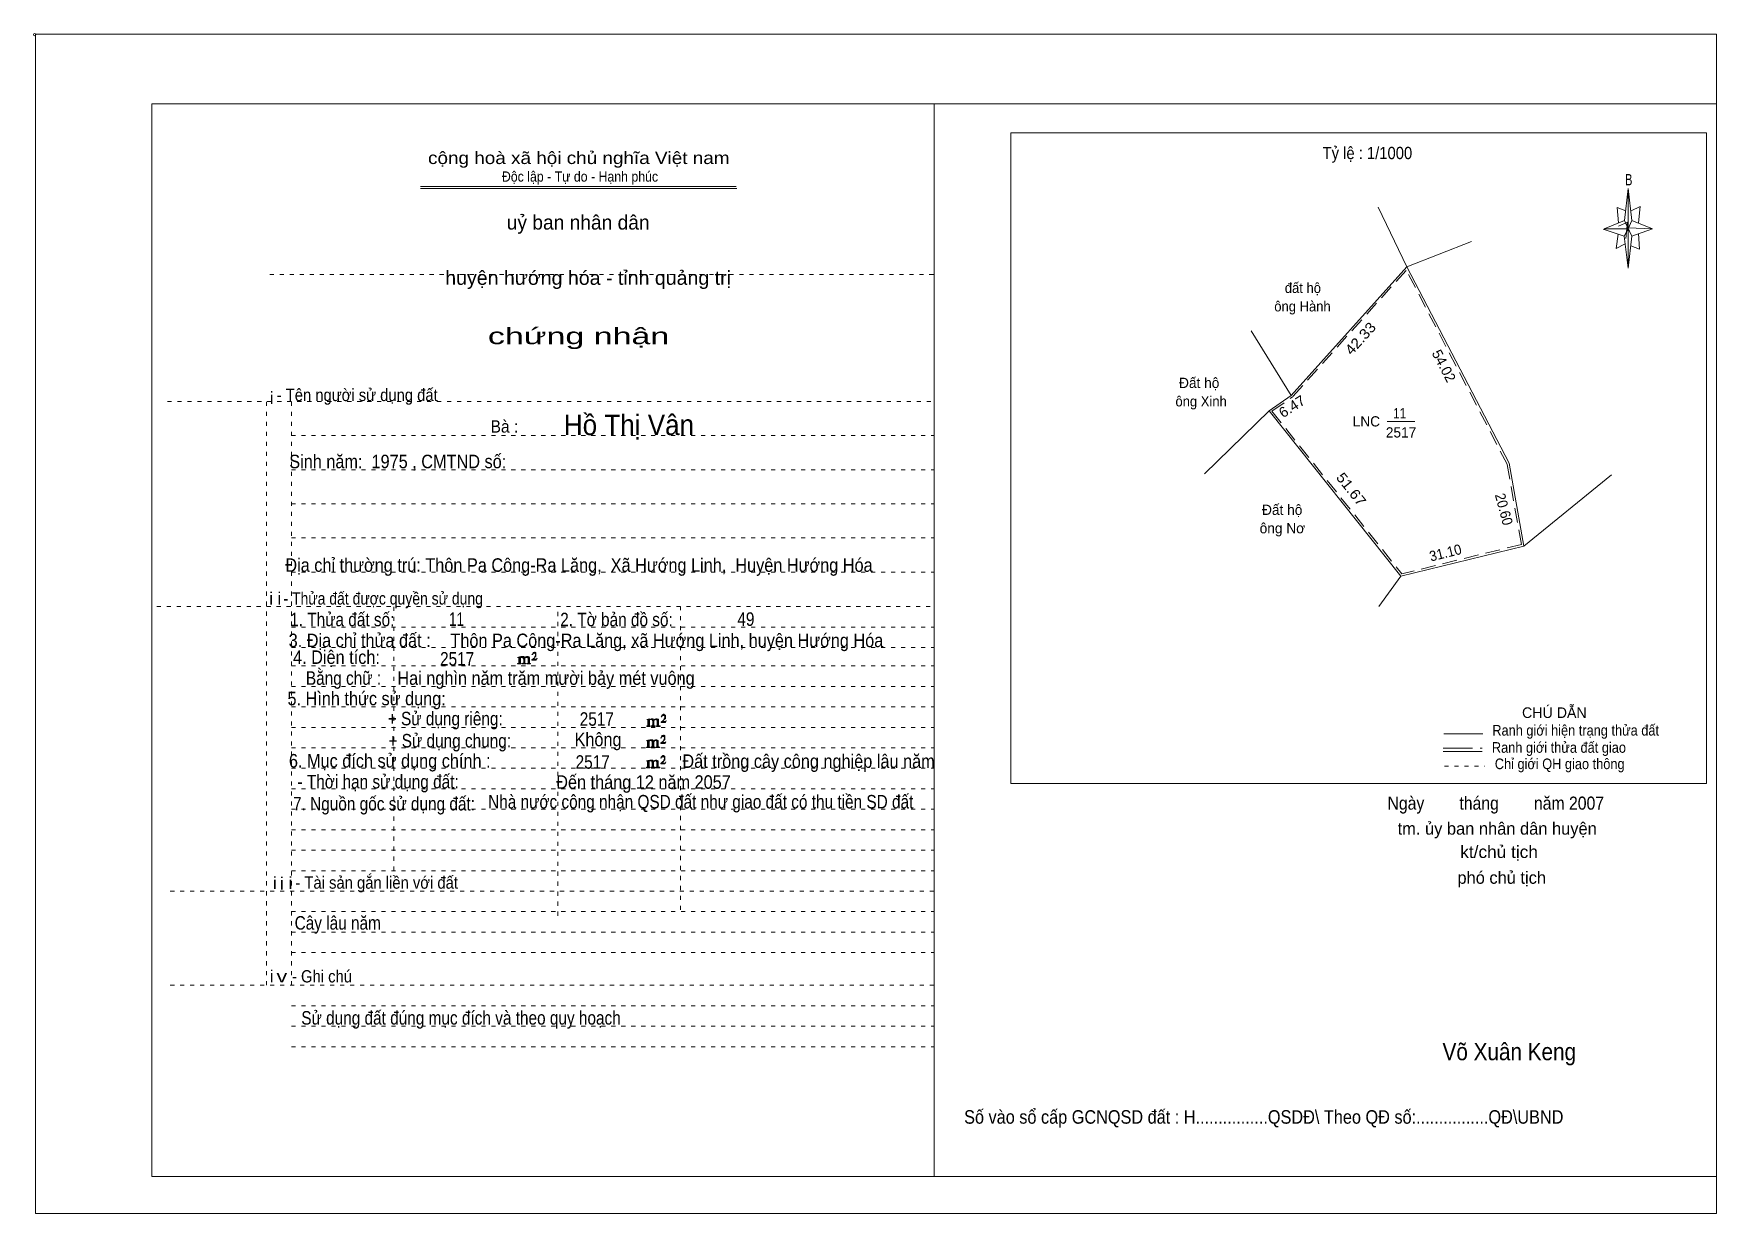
# Model space of a CAD drawing. Header units: centimetres. Extents: x -1.6 to 39.5, y -3.3 to 25.5.
import ezdxf
from ezdxf.enums import TextEntityAlignment as Align

# ---------------------------------------------------------------- set-up
doc = ezdxf.new("R2010")
doc.units = ezdxf.units.CM
doc.header["$LTSCALE"] = 0.12
for name, pattern in [('DOTTED', [1.5, 0.3, -1.2]), ('LONG_DASHED', [7.5, 6, -1.5]), ('MEDIUM_DASHED', [4.5, 3, -1.5])]:
    doc.linetypes.add(name, pattern=pattern)
for name, color, linetype, lineweight in [('1', 7, 'DOTTED', 13), ('10', 7, 'Continuous', 13), ('4', 7, 'Continuous', 13), ('5', 7, 'Continuous', 13), ('50', 7, 'Continuous', 13)]:
    doc.layers.add(name, color=color, linetype=linetype, lineweight=lineweight)

msp = doc.modelspace()

# ---------------------------------------------------------------- hatches: boundary and pattern name
at = {"layer": '50'}
for points in [[(10.27, 10.13), (10.27, 10.12), (10.27, 10.11), (10.25, 10.11), (10.24, 10.11), (10.24, 10.1), (10.33, 10.1), (10.33, 10.11), (10.32, 10.11), (10.31, 10.11), (10.31, 10.12), (10.31, 10.13), (10.31, 10.24), (10.31, 10.25), (10.32, 10.26), (10.34, 10.26), (10.35, 10.26), (10.36, 10.26), (10.37, 10.25), (10.39, 10.22), (10.39, 10.13), (10.37, 10.12), (10.37, 10.11), (10.36, 10.11), (10.35, 10.11), (10.35, 10.1), (10.44, 10.1), (10.44, 10.11), (10.43, 10.11), (10.42, 10.11), (10.42, 10.12), (10.42, 10.13), (10.42, 10.24), (10.44, 10.26), (10.45, 10.26), (10.46, 10.26), (10.49, 10.26), (10.49, 10.25), (10.5, 10.24), (10.5, 10.22), (10.5, 10.13), (10.5, 10.12), (10.49, 10.11), (10.49, 10.11), (10.47, 10.11), (10.47, 10.1), (10.56, 10.1), (10.56, 10.11), (10.55, 10.11), (10.54, 10.11), (10.53, 10.12), (10.53, 10.13), (10.53, 10.2), (10.53, 10.25), (10.53, 10.26), (10.52, 10.27), (10.5, 10.28), (10.47, 10.28), (10.46, 10.28), (10.44, 10.27), (10.41, 10.25), (10.41, 10.26), (10.4, 10.28), (10.39, 10.28), (10.37, 10.28), (10.35, 10.28), (10.34, 10.28), (10.32, 10.26), (10.31, 10.26), (10.31, 10.25), (10.31, 10.25), (10.31, 10.26), (10.31, 10.28), (10.24, 10.26), (10.24, 10.26), (10.25, 10.26), (10.27, 10.25), (10.27, 10.24), (10.27, 10.23)], [(10.69, 10.19), (10.72, 10.24), (10.72, 10.24), (10.71, 10.22), (10.69, 10.22), (10.68, 10.22), (10.63, 10.22), (10.66, 10.26), (10.67, 10.27), (10.69, 10.28), (10.69, 10.3), (10.69, 10.32), (10.69, 10.34), (10.69, 10.35), (10.69, 10.37), (10.68, 10.38), (10.67, 10.38), (10.66, 10.39), (10.65, 10.39), (10.63, 10.38), (10.63, 10.38), (10.62, 10.37), (10.61, 10.35), (10.59, 10.33), (10.61, 10.33), (10.61, 10.35), (10.62, 10.35), (10.63, 10.36), (10.65, 10.36), (10.66, 10.36), (10.67, 10.35), (10.68, 10.35), (10.68, 10.32), (10.68, 10.3), (10.66, 10.28), (10.66, 10.26), (10.65, 10.25), (10.59, 10.2), (10.59, 10.19)], [(13.42, 8.61), (13.42, 8.6), (13.42, 8.59), (13.41, 8.59), (13.4, 8.59), (13.4, 8.57), (13.48, 8.57), (13.48, 8.59), (13.47, 8.59), (13.46, 8.59), (13.46, 8.6), (13.46, 8.61), (13.46, 8.72), (13.46, 8.73), (13.47, 8.74), (13.5, 8.74), (13.51, 8.74), (13.52, 8.74), (13.53, 8.73), (13.54, 8.69), (13.54, 8.61), (13.53, 8.6), (13.53, 8.59), (13.52, 8.59), (13.51, 8.59), (13.51, 8.57), (13.6, 8.57), (13.6, 8.59), (13.58, 8.59), (13.57, 8.59), (13.57, 8.6), (13.57, 8.61), (13.57, 8.72), (13.6, 8.74), (13.61, 8.74), (13.62, 8.74), (13.64, 8.74), (13.64, 8.73), (13.65, 8.72), (13.65, 8.69), (13.65, 8.61), (13.65, 8.6), (13.64, 8.59), (13.64, 8.59), (13.63, 8.59), (13.63, 8.57), (13.72, 8.57), (13.72, 8.59), (13.7, 8.59), (13.69, 8.59), (13.68, 8.6), (13.68, 8.61), (13.68, 8.68), (13.68, 8.73), (13.68, 8.74), (13.67, 8.75), (13.65, 8.76), (13.63, 8.76), (13.62, 8.76), (13.6, 8.75), (13.56, 8.73), (13.56, 8.74), (13.55, 8.76), (13.54, 8.76), (13.53, 8.76), (13.51, 8.76), (13.5, 8.76), (13.47, 8.74), (13.46, 8.74), (13.46, 8.73), (13.46, 8.73), (13.46, 8.74), (13.46, 8.76), (13.4, 8.74), (13.4, 8.74), (13.41, 8.74), (13.42, 8.73), (13.42, 8.72), (13.42, 8.71)], [(13.85, 8.67), (13.87, 8.72), (13.87, 8.72), (13.86, 8.69), (13.85, 8.69), (13.84, 8.69), (13.78, 8.69), (13.82, 8.74), (13.83, 8.75), (13.85, 8.76), (13.85, 8.78), (13.85, 8.79), (13.85, 8.82), (13.85, 8.83), (13.85, 8.85), (13.84, 8.86), (13.83, 8.86), (13.82, 8.87), (13.8, 8.87), (13.78, 8.86), (13.78, 8.86), (13.77, 8.85), (13.76, 8.83), (13.75, 8.81), (13.76, 8.81), (13.76, 8.83), (13.77, 8.83), (13.78, 8.84), (13.8, 8.84), (13.82, 8.84), (13.83, 8.83), (13.84, 8.83), (13.84, 8.79), (13.84, 8.78), (13.82, 8.76), (13.82, 8.74), (13.8, 8.73), (13.75, 8.68), (13.75, 8.67)], [(13.41, 8.09), (13.41, 8.08), (13.41, 8.07), (13.4, 8.07), (13.39, 8.07), (13.39, 8.06), (13.48, 8.06), (13.48, 8.07), (13.47, 8.07), (13.45, 8.07), (13.45, 8.08), (13.45, 8.09), (13.45, 8.2), (13.45, 8.21), (13.47, 8.23), (13.49, 8.23), (13.5, 8.23), (13.51, 8.23), (13.52, 8.21), (13.53, 8.18), (13.53, 8.09), (13.52, 8.08), (13.52, 8.07), (13.51, 8.07), (13.5, 8.07), (13.5, 8.06), (13.59, 8.06), (13.59, 8.07), (13.58, 8.07), (13.57, 8.07), (13.57, 8.08), (13.57, 8.09), (13.57, 8.2), (13.59, 8.23), (13.6, 8.23), (13.61, 8.23), (13.63, 8.23), (13.63, 8.21), (13.64, 8.2), (13.64, 8.18), (13.64, 8.09), (13.64, 8.08), (13.63, 8.07), (13.63, 8.07), (13.62, 8.07), (13.62, 8.06), (13.71, 8.06), (13.71, 8.07), (13.7, 8.07), (13.69, 8.07), (13.67, 8.08), (13.67, 8.09), (13.67, 8.17), (13.67, 8.21), (13.67, 8.23), (13.66, 8.24), (13.64, 8.25), (13.62, 8.25), (13.61, 8.25), (13.59, 8.24), (13.55, 8.21), (13.55, 8.23), (13.54, 8.25), (13.53, 8.25), (13.52, 8.25), (13.5, 8.25), (13.49, 8.25), (13.47, 8.23), (13.45, 8.23), (13.45, 8.21), (13.45, 8.21), (13.45, 8.23), (13.45, 8.25), (13.39, 8.23), (13.39, 8.23), (13.4, 8.23), (13.41, 8.21), (13.41, 8.2), (13.41, 8.19)], [(13.84, 8.16), (13.86, 8.2), (13.86, 8.2), (13.85, 8.18), (13.84, 8.18), (13.83, 8.18), (13.77, 8.18), (13.81, 8.23), (13.82, 8.24), (13.84, 8.25), (13.84, 8.27), (13.84, 8.28), (13.84, 8.3), (13.84, 8.31), (13.84, 8.34), (13.83, 8.35), (13.82, 8.35), (13.81, 8.36), (13.8, 8.36), (13.77, 8.35), (13.77, 8.35), (13.76, 8.34), (13.75, 8.31), (13.74, 8.29), (13.75, 8.29), (13.75, 8.31), (13.76, 8.31), (13.77, 8.33), (13.8, 8.33), (13.81, 8.33), (13.82, 8.31), (13.83, 8.31), (13.83, 8.28), (13.83, 8.27), (13.81, 8.25), (13.81, 8.23), (13.8, 8.21), (13.74, 8.17), (13.74, 8.16)], [(13.84, 7.66), (13.86, 7.71), (13.86, 7.71), (13.85, 7.68), (13.84, 7.68), (13.83, 7.68), (13.77, 7.68), (13.81, 7.73), (13.82, 7.74), (13.84, 7.75), (13.84, 7.77), (13.84, 7.78), (13.84, 7.81), (13.84, 7.82), (13.84, 7.84), (13.83, 7.85), (13.82, 7.85), (13.81, 7.86), (13.79, 7.86), (13.77, 7.85), (13.77, 7.85), (13.76, 7.84), (13.75, 7.82), (13.74, 7.8), (13.75, 7.8), (13.75, 7.82), (13.76, 7.82), (13.77, 7.83), (13.79, 7.83), (13.81, 7.83), (13.82, 7.82), (13.83, 7.82), (13.83, 7.78), (13.83, 7.77), (13.81, 7.75), (13.81, 7.73), (13.79, 7.72), (13.74, 7.67), (13.74, 7.66)], [(13.41, 7.6), (13.41, 7.59), (13.41, 7.58), (13.4, 7.58), (13.39, 7.58), (13.39, 7.56), (13.47, 7.56), (13.47, 7.58), (13.46, 7.58), (13.45, 7.58), (13.45, 7.59), (13.45, 7.6), (13.45, 7.71), (13.45, 7.72), (13.46, 7.73), (13.49, 7.73), (13.5, 7.73), (13.51, 7.73), (13.52, 7.72), (13.53, 7.68), (13.53, 7.6), (13.52, 7.59), (13.52, 7.58), (13.51, 7.58), (13.5, 7.58), (13.5, 7.56), (13.59, 7.56), (13.59, 7.58), (13.57, 7.58), (13.56, 7.58), (13.56, 7.59), (13.56, 7.6), (13.56, 7.71), (13.59, 7.73), (13.6, 7.73), (13.61, 7.73), (13.63, 7.73), (13.63, 7.72), (13.64, 7.71), (13.64, 7.68), (13.64, 7.6), (13.64, 7.59), (13.63, 7.58), (13.63, 7.58), (13.62, 7.58), (13.62, 7.56), (13.71, 7.56), (13.71, 7.58), (13.69, 7.58), (13.68, 7.58), (13.67, 7.59), (13.67, 7.6), (13.67, 7.67), (13.67, 7.72), (13.67, 7.73), (13.66, 7.74), (13.64, 7.75), (13.62, 7.75), (13.61, 7.75), (13.59, 7.74), (13.55, 7.72), (13.55, 7.73), (13.54, 7.75), (13.53, 7.75), (13.52, 7.75), (13.5, 7.75), (13.49, 7.75), (13.46, 7.73), (13.45, 7.73), (13.45, 7.72), (13.45, 7.72), (13.45, 7.73), (13.45, 7.75), (13.39, 7.73), (13.39, 7.73), (13.4, 7.73), (13.41, 7.72), (13.41, 7.71), (13.41, 7.7)]]:
    msp.add_hatch(color=256, dxfattribs=at).paths.add_polyline_path(points)

# ---------------------------------------------------------------- linework, layer by layer
at = {"layer": '1', "linetype": 'Continuous'}
for p, q in [((1.31, -2.42), (1.31, 23.78)), ((1.31, 23.78), (39.51, 23.78)), ((20.41, -2.42), (20.41, 23.78)), ((39.51, -2.42), (39.51, 23.78)), ((7.87, 21.76), (15.58, 21.76)), ((7.87, 21.71), (15.59, 21.71)), ((37.26, 20.55), (36.75, 20.72)), ((1.31, -2.42), (39.51, -2.42))]:
    msp.add_line(p, q, dxfattribs=at)
at = {"layer": '1'}
for p, q in [((4.19, 19.61), (20.41, 19.61)), ((1.69, 16.51), (20.41, 16.51)), ((4.11, 2.25), (4.11, 16.51)), ((4.72, 2.25), (4.72, 16.51)), ((4.72, 15.68), (20.41, 15.68)), ((4.72, 14.84), (20.41, 14.84)), ((4.72, 14.01), (20.41, 14.01)), ((4.72, 13.18), (20.41, 13.18)), ((4.72, 12.34), (20.41, 12.34)), ((1.43, 11.5), (20.41, 11.5)), ((7.22, 5.05), (7.22, 11.5)), ((11.22, 3.95), (11.22, 11.5)), ((14.22, 4.09), (14.22, 11.5)), ((4.72, 11), (20.41, 11)), ((4.72, 10.5), (20.41, 10.5)), ((4.72, 10.05), (20.41, 10.05)), ((4.72, 9.55), (20.41, 9.55)), ((4.72, 9.05), (20.41, 9.05)), ((4.72, 8.55), (20.41, 8.55)), ((4.72, 8.05), (20.41, 8.05)), ((4.72, 7.55), (20.41, 7.55)), ((4.72, 7.05), (20.41, 7.05)), ((4.72, 6.55), (20.41, 6.55)), ((4.72, 6.05), (20.41, 6.05)), ((4.72, 5.55), (20.41, 5.55)), ((4.72, 5.05), (20.41, 5.05)), ((1.76, 4.55), (20.41, 4.55)), ((4.72, 4.05), (20.41, 4.05)), ((4.72, 3.55), (20.41, 3.55)), ((4.72, 3.05), (20.41, 3.05)), ((1.76, 2.25), (20.41, 2.25)), ((4.72, 1.75), (20.41, 1.75)), ((4.72, 1.25), (20.41, 1.25)), ((4.72, 0.75), (20.41, 0.75))]:
    msp.add_line(p, q, dxfattribs=at)
at = {"layer": '1', "linetype": 'Continuous'}
msp.add_lwpolyline([(-1.53, -3.32), (39.51, -3.32), (39.51, 25.48), (-1.53, 25.48)], close=True, dxfattribs=at)
msp.add_lwpolyline([(37.27, 20.35), (37.06, 20.25), (37.11, 20.6)], dxfattribs=at)
at = {"layer": '10'}
for p, q in [((29.13, 16.66), (31.95, 19.8)), ((27.01, 14.74), (28.59, 16.28)), ((28.59, 16.28), (31.81, 12.24)), ((31.47, 16.02), (32.15, 16.02)), ((36.95, 14.72), (34.81, 12.98)), ((34.81, 12.98), (31.81, 12.24)), ((31.27, 11.5), (31.81, 12.24))]:
    msp.add_line(p, q, dxfattribs=at)
at = {"layer": '10', "linetype": 'MEDIUM_DASHED'}
for p, q in [((29.17, 16.63), (31.94, 19.72)), ((28.66, 16.27), (29.16, 16.62)), ((28.66, 16.27), (31.83, 12.3)), ((34.75, 13.02), (31.83, 12.3))]:
    msp.add_line(p, q, dxfattribs=at)
at = {"layer": '10'}
for points in [[(33.53, 20.42), (31.95, 19.8), (31.25, 21.26)], [(34.81, 12.98), (34.45, 15), (31.95, 19.8)], [(28.59, 16.28), (29.13, 16.66), (28.15, 18.24)]]:
    msp.add_lwpolyline(points, dxfattribs=at)
at = {"layer": '10', "linetype": 'MEDIUM_DASHED'}
msp.add_lwpolyline([(34.75, 13.02), (34.4, 14.98), (31.94, 19.72)], dxfattribs=at)
at = {"layer": '4'}
for p, q in [((32.86, 8.39), (33.81, 8.39)), ((32.84, 7.96), (33.79, 7.96))]:
    msp.add_line(p, q, dxfattribs=at)
at = {"layer": '4', "linetype": 'LONG_DASHED'}
msp.add_line((32.84, 8.04), (33.79, 8.04), dxfattribs=at)
at = {"layer": '4', "linetype": 'DOTTED'}
msp.add_line((32.87, 7.6), (33.86, 7.6), dxfattribs=at)
at = {"layer": '4'}
msp.add_lwpolyline([(22.28, 23.07), (39.27, 23.07), (39.27, 7.18), (22.28, 7.18)], close=True, dxfattribs=at)
msp.add_circle((-1.55, 25.47), 0.025, dxfattribs=at)
at = {"layer": '5'}
for p, q in [((37.27, 20.93), (37.36, 21.71)), ((37.45, 20.55), (37.36, 19.77)), ((37.45, 20.93), (37.95, 20.73)), ((37.61, 20.61), (37.63, 20.23)), ((37.63, 20.23), (37.42, 20.31))]:
    msp.add_line(p, q, dxfattribs=at)
for points in [[(37.36, 21.71), (37.45, 20.93), (37.36, 20.73)], [(37.36, 20.73), (36.77, 20.73), (37.27, 20.93), (37.45, 20.55), (37.95, 20.73), (37.36, 20.75)], [(37.36, 20.73), (37.36, 19.77), (37.26, 20.55)]]:
    msp.add_lwpolyline(points, close=True, dxfattribs=at)
for points in [[(37.3, 21.17), (37.09, 21.25), (37.12, 20.87)], [(37.43, 21.17), (37.65, 21.27), (37.61, 20.87)], [(37.36, 20.73), (37.27, 20.93), (36.77, 20.73)], [(37.12, 20.79), (37.34, 20.89), (37.3, 20.49)], [(37.36, 20.73), (37.45, 20.55), (37.95, 20.73)]]:
    msp.add_lwpolyline(points, dxfattribs=at)
at = {"layer": '50'}
for points in [[(10.27, 10.13), (10.27, 10.12), (10.27, 10.11), (10.25, 10.11), (10.24, 10.11), (10.24, 10.1), (10.33, 10.1), (10.33, 10.11), (10.32, 10.11), (10.31, 10.11), (10.31, 10.12), (10.31, 10.13), (10.31, 10.24), (10.31, 10.25), (10.32, 10.26), (10.34, 10.26), (10.35, 10.26), (10.36, 10.26), (10.37, 10.25), (10.39, 10.22), (10.39, 10.13), (10.37, 10.12), (10.37, 10.11), (10.36, 10.11), (10.35, 10.11), (10.35, 10.1), (10.44, 10.1), (10.44, 10.11), (10.43, 10.11), (10.42, 10.11), (10.42, 10.12), (10.42, 10.13), (10.42, 10.24), (10.44, 10.26), (10.45, 10.26), (10.46, 10.26), (10.49, 10.26), (10.49, 10.25), (10.5, 10.24), (10.5, 10.22), (10.5, 10.13), (10.5, 10.12), (10.49, 10.11), (10.49, 10.11), (10.47, 10.11), (10.47, 10.1), (10.56, 10.1), (10.56, 10.11), (10.55, 10.11), (10.54, 10.11), (10.53, 10.12), (10.53, 10.13), (10.53, 10.2), (10.53, 10.25), (10.53, 10.26), (10.52, 10.27), (10.5, 10.28), (10.47, 10.28), (10.46, 10.28), (10.44, 10.27), (10.41, 10.25), (10.41, 10.26), (10.4, 10.28), (10.39, 10.28), (10.37, 10.28), (10.35, 10.28), (10.34, 10.28), (10.32, 10.26), (10.31, 10.26), (10.31, 10.25), (10.31, 10.25), (10.31, 10.26), (10.31, 10.28), (10.24, 10.26), (10.24, 10.26), (10.25, 10.26), (10.27, 10.25), (10.27, 10.24), (10.27, 10.23)], [(10.69, 10.19), (10.72, 10.24), (10.72, 10.24), (10.71, 10.22), (10.69, 10.22), (10.68, 10.22), (10.63, 10.22), (10.66, 10.26), (10.67, 10.27), (10.69, 10.28), (10.69, 10.3), (10.69, 10.32), (10.69, 10.34), (10.69, 10.35), (10.69, 10.37), (10.68, 10.38), (10.67, 10.38), (10.66, 10.39), (10.65, 10.39), (10.63, 10.38), (10.63, 10.38), (10.62, 10.37), (10.61, 10.35), (10.59, 10.33), (10.61, 10.33), (10.61, 10.35), (10.62, 10.35), (10.63, 10.36), (10.65, 10.36), (10.66, 10.36), (10.67, 10.35), (10.68, 10.35), (10.68, 10.32), (10.68, 10.3), (10.66, 10.28), (10.66, 10.26), (10.65, 10.25), (10.59, 10.2), (10.59, 10.19)], [(13.42, 8.61), (13.42, 8.6), (13.42, 8.59), (13.41, 8.59), (13.4, 8.59), (13.4, 8.57), (13.48, 8.57), (13.48, 8.59), (13.47, 8.59), (13.46, 8.59), (13.46, 8.6), (13.46, 8.61), (13.46, 8.72), (13.46, 8.73), (13.47, 8.74), (13.5, 8.74), (13.51, 8.74), (13.52, 8.74), (13.53, 8.73), (13.54, 8.69), (13.54, 8.61), (13.53, 8.6), (13.53, 8.59), (13.52, 8.59), (13.51, 8.59), (13.51, 8.57), (13.6, 8.57), (13.6, 8.59), (13.58, 8.59), (13.57, 8.59), (13.57, 8.6), (13.57, 8.61), (13.57, 8.72), (13.6, 8.74), (13.61, 8.74), (13.62, 8.74), (13.64, 8.74), (13.64, 8.73), (13.65, 8.72), (13.65, 8.69), (13.65, 8.61), (13.65, 8.6), (13.64, 8.59), (13.64, 8.59), (13.63, 8.59), (13.63, 8.57), (13.72, 8.57), (13.72, 8.59), (13.7, 8.59), (13.69, 8.59), (13.68, 8.6), (13.68, 8.61), (13.68, 8.68), (13.68, 8.73), (13.68, 8.74), (13.67, 8.75), (13.65, 8.76), (13.63, 8.76), (13.62, 8.76), (13.6, 8.75), (13.56, 8.73), (13.56, 8.74), (13.55, 8.76), (13.54, 8.76), (13.53, 8.76), (13.51, 8.76), (13.5, 8.76), (13.47, 8.74), (13.46, 8.74), (13.46, 8.73), (13.46, 8.73), (13.46, 8.74), (13.46, 8.76), (13.4, 8.74), (13.4, 8.74), (13.41, 8.74), (13.42, 8.73), (13.42, 8.72), (13.42, 8.71)], [(13.85, 8.67), (13.87, 8.72), (13.87, 8.72), (13.86, 8.69), (13.85, 8.69), (13.84, 8.69), (13.78, 8.69), (13.82, 8.74), (13.83, 8.75), (13.85, 8.76), (13.85, 8.78), (13.85, 8.79), (13.85, 8.82), (13.85, 8.83), (13.85, 8.85), (13.84, 8.86), (13.83, 8.86), (13.82, 8.87), (13.8, 8.87), (13.78, 8.86), (13.78, 8.86), (13.77, 8.85), (13.76, 8.83), (13.75, 8.81), (13.76, 8.81), (13.76, 8.83), (13.77, 8.83), (13.78, 8.84), (13.8, 8.84), (13.82, 8.84), (13.83, 8.83), (13.84, 8.83), (13.84, 8.79), (13.84, 8.78), (13.82, 8.76), (13.82, 8.74), (13.8, 8.73), (13.75, 8.68), (13.75, 8.67)], [(13.41, 8.09), (13.41, 8.08), (13.41, 8.07), (13.4, 8.07), (13.39, 8.07), (13.39, 8.06), (13.48, 8.06), (13.48, 8.07), (13.47, 8.07), (13.45, 8.07), (13.45, 8.08), (13.45, 8.09), (13.45, 8.2), (13.45, 8.21), (13.47, 8.23), (13.49, 8.23), (13.5, 8.23), (13.51, 8.23), (13.52, 8.21), (13.53, 8.18), (13.53, 8.09), (13.52, 8.08), (13.52, 8.07), (13.51, 8.07), (13.5, 8.07), (13.5, 8.06), (13.59, 8.06), (13.59, 8.07), (13.58, 8.07), (13.57, 8.07), (13.57, 8.08), (13.57, 8.09), (13.57, 8.2), (13.59, 8.23), (13.6, 8.23), (13.61, 8.23), (13.63, 8.23), (13.63, 8.21), (13.64, 8.2), (13.64, 8.18), (13.64, 8.09), (13.64, 8.08), (13.63, 8.07), (13.63, 8.07), (13.62, 8.07), (13.62, 8.06), (13.71, 8.06), (13.71, 8.07), (13.7, 8.07), (13.69, 8.07), (13.67, 8.08), (13.67, 8.09), (13.67, 8.17), (13.67, 8.21), (13.67, 8.23), (13.66, 8.24), (13.64, 8.25), (13.62, 8.25), (13.61, 8.25), (13.59, 8.24), (13.55, 8.21), (13.55, 8.23), (13.54, 8.25), (13.53, 8.25), (13.52, 8.25), (13.5, 8.25), (13.49, 8.25), (13.47, 8.23), (13.45, 8.23), (13.45, 8.21), (13.45, 8.21), (13.45, 8.23), (13.45, 8.25), (13.39, 8.23), (13.39, 8.23), (13.4, 8.23), (13.41, 8.21), (13.41, 8.2), (13.41, 8.19)], [(13.84, 8.16), (13.86, 8.2), (13.86, 8.2), (13.85, 8.18), (13.84, 8.18), (13.83, 8.18), (13.77, 8.18), (13.81, 8.23), (13.82, 8.24), (13.84, 8.25), (13.84, 8.27), (13.84, 8.28), (13.84, 8.3), (13.84, 8.31), (13.84, 8.34), (13.83, 8.35), (13.82, 8.35), (13.81, 8.36), (13.8, 8.36), (13.77, 8.35), (13.77, 8.35), (13.76, 8.34), (13.75, 8.31), (13.74, 8.29), (13.75, 8.29), (13.75, 8.31), (13.76, 8.31), (13.77, 8.33), (13.8, 8.33), (13.81, 8.33), (13.82, 8.31), (13.83, 8.31), (13.83, 8.28), (13.83, 8.27), (13.81, 8.25), (13.81, 8.23), (13.8, 8.21), (13.74, 8.17), (13.74, 8.16)], [(13.84, 7.66), (13.86, 7.71), (13.86, 7.71), (13.85, 7.68), (13.84, 7.68), (13.83, 7.68), (13.77, 7.68), (13.81, 7.73), (13.82, 7.74), (13.84, 7.75), (13.84, 7.77), (13.84, 7.78), (13.84, 7.81), (13.84, 7.82), (13.84, 7.84), (13.83, 7.85), (13.82, 7.85), (13.81, 7.86), (13.79, 7.86), (13.77, 7.85), (13.77, 7.85), (13.76, 7.84), (13.75, 7.82), (13.74, 7.8), (13.75, 7.8), (13.75, 7.82), (13.76, 7.82), (13.77, 7.83), (13.79, 7.83), (13.81, 7.83), (13.82, 7.82), (13.83, 7.82), (13.83, 7.78), (13.83, 7.77), (13.81, 7.75), (13.81, 7.73), (13.79, 7.72), (13.74, 7.67), (13.74, 7.66)], [(13.41, 7.6), (13.41, 7.59), (13.41, 7.58), (13.4, 7.58), (13.39, 7.58), (13.39, 7.56), (13.47, 7.56), (13.47, 7.58), (13.46, 7.58), (13.45, 7.58), (13.45, 7.59), (13.45, 7.6), (13.45, 7.71), (13.45, 7.72), (13.46, 7.73), (13.49, 7.73), (13.5, 7.73), (13.51, 7.73), (13.52, 7.72), (13.53, 7.68), (13.53, 7.6), (13.52, 7.59), (13.52, 7.58), (13.51, 7.58), (13.5, 7.58), (13.5, 7.56), (13.59, 7.56), (13.59, 7.58), (13.57, 7.58), (13.56, 7.58), (13.56, 7.59), (13.56, 7.6), (13.56, 7.71), (13.59, 7.73), (13.6, 7.73), (13.61, 7.73), (13.63, 7.73), (13.63, 7.72), (13.64, 7.71), (13.64, 7.68), (13.64, 7.6), (13.64, 7.59), (13.63, 7.58), (13.63, 7.58), (13.62, 7.58), (13.62, 7.56), (13.71, 7.56), (13.71, 7.58), (13.69, 7.58), (13.68, 7.58), (13.67, 7.59), (13.67, 7.6), (13.67, 7.67), (13.67, 7.72), (13.67, 7.73), (13.66, 7.74), (13.64, 7.75), (13.62, 7.75), (13.61, 7.75), (13.59, 7.74), (13.55, 7.72), (13.55, 7.73), (13.54, 7.75), (13.53, 7.75), (13.52, 7.75), (13.5, 7.75), (13.49, 7.75), (13.46, 7.73), (13.45, 7.73), (13.45, 7.72), (13.45, 7.72), (13.45, 7.73), (13.45, 7.75), (13.39, 7.73), (13.39, 7.73), (13.4, 7.73), (13.41, 7.72), (13.41, 7.71), (13.41, 7.7)]]:
    msp.add_lwpolyline(points, close=True, dxfattribs=at)

# ---------------------------------------------------------------- texts
at = {"layer": '1'}
for s, height, width, p in [('cộng hoà xã hội chủ nghĩa Việt nam', 0.3, 1.15, (11.735, 22.31)), ('Độc lập - Tự do - Hạnh phúc', 0.25, 0.9, (11.765, 21.88)), ('chứng nhận', 0.4, 1.55, (11.73, 17.91)), ('- Tên người sử dụng đất', 0.3, 0.9, (6.325, 16.52)), ('- Thửa đất được quyền sử dụng', 0.3, 0.85, (6.96, 11.55)), ('- Tài sản gắn liền với đất ', 0.3, 0.9, (6.85, 4.61)), ('v', 0.3, 1.3, (4.485, 2.32)), ('- Ghi chú', 0.3, 0.9, (5.465, 2.32))]:
    msp.add_text(s, height=height, dxfattribs=dict(at, width=width)).set_placement(p, align=Align.CENTER)
for s, height, p in [('uỷ ban nhân dân', 0.35, (11.72, 20.71)), ('i', 0.3, (4.235, 16.45)), ('i', 0.3, (4.225, 11.55)), ('i', 0.3, (4.425, 11.55)), ('i', 0.3, (4.315, 4.6)), ('i', 0.3, (4.485, 4.59)), ('i', 0.3, (4.695, 4.6)), ('i', 0.3, (4.235, 2.32))]:
    msp.add_text(s, height=height, dxfattribs=at).set_placement(p, align=Align.CENTER)
at = {"layer": '10'}
for s, height, width, p in [('Tỷ lệ : 1/1000', 0.3, 0.9, (30.99, 22.43)), ('đất hộ', 0.25, 0.95, (29.415, 19.16)), ('ông Hành', 0.25, 0.95, (29.405, 18.71)), ('ông Xinh', 0.25, 0.95, (26.93, 16.39)), ('Hồ Thị Vân', 0.5, 0.95, (12.96, 15.69)), ('Võ Xuân Keng', 0.42, 0.9, (34.455, 0.42))]:
    msp.add_text(s, height=height, dxfattribs=dict(at, width=width)).set_placement(p, align=Align.CENTER)
for s, height, rotation, width, p in [('42.33', 0.25, 47.939, 1.1, (30.912, 17.966)), ('6.47', 0.2495, 33, 1.05, (29.217, 16.283)), ('51.67', 0.25, 308.407, 1.1, (30.497, 14.288)), ('20.60', 0.2498, 285, 0.95, (34.203, 13.847)), ('31.10', 0.25, 13.88, 0.95, (32.925, 12.695))]:
    msp.add_text(s, height=height, rotation=rotation, dxfattribs=dict(at, width=width)).set_placement(p, align=Align.CENTER)
msp.add_text('54.02', height=0.25, rotation=297.58, dxfattribs=at).set_placement((32.747, 17.323), align=Align.CENTER)
for s, p in [('Đất hộ ', (26.93, 16.84)), ('Đất hộ', (28.91, 13.74)), ('ông Nơ', (28.915, 13.29))]:
    msp.add_text(s, height=0.25, dxfattribs=at).set_placement(p, align=Align.CENTER)
msp.add_text('LNC', height=0.25, dxfattribs=at).set_placement((31.3, 15.9), align=Align.RIGHT)
at = {"layer": '10', "width": 0.85}
msp.add_text('11', height=0.25, dxfattribs=at).set_placement((31.62, 16.1))
at = {"layer": '10'}
msp.add_text('2517', height=0.25, dxfattribs=at).set_placement((31.44, 15.63))
at = {"layer": '4'}
msp.add_text('CHÚ DẪN', height=0.2591, dxfattribs=at).set_placement((35.555, 8.78), align=Align.CENTER)
at = {"layer": '4', "width": 0.9}
for s, p in [('Ranh giới hiện trạng thửa đất', (36.075, 8.35)), ('Ranh giới thửa đất giao ', (35.71, 7.93)), ('Chỉ giới QH giao thông', (35.685, 7.53))]:
    msp.add_text(s, height=0.2591, dxfattribs=at).set_placement(p, align=Align.CENTER)
at = {"layer": '5', "width": 0.75}
msp.add_text('B', height=0.276, dxfattribs=at).set_placement((37.37, 21.79), align=Align.CENTER)
at = {"layer": '50'}
for s, height, width, p in [('  huyện hướng hóa - tỉnh quảng trị', 0.34, 1.05, (11.83, 19.36)), ('Bà :', 0.3, 0.95, (9.92, 15.75)), ('Sinh năm:  1975 , CMTND số: ', 0.33, 0.9, (7.37, 14.88)), ('Địa chỉ thường trú: Thôn Pa Công-Ra Lăng,  Xã Hướng Linh,  Huyện Hướng Hóa', 0.33, 0.9, (11.74, 12.35)), ('1. Thửa đất số:  ', 0.33, 0.85, (6.065, 11.02)), ('11', 0.33, 0.75, (8.75, 11.03)), ('2. Tờ bản đồ số:  ', 0.33, 0.85, (12.76, 11.02)), ('49', 0.33, 0.85, (15.815, 11.03)), ('3. Địa chỉ thửa đất : ', 0.33, 0.9, (6.44, 10.51)), ('Thôn Pa Công-Ra Lăng, xã Hướng Linh, huyện Hướng Hóa', 0.33, 0.9, (13.885, 10.51)), ('4. Diện tích: ', 0.33, 0.9, (5.875, 10.1)), ('2517', 0.33, 0.85, (8.765, 10.06)), ('Bằng chữ :', 0.33, 0.85, (5.99, 9.59)), ('Hai nghìn năm trăm mười bảy mét vuông', 0.33, 0.9, (10.935, 9.59)), ('5. Hình thức sử dụng:', 0.33, 0.9, (6.555, 9.09)), ('+ Sử dụng riêng:', 0.33, 0.85, (8.475, 8.6)), ('2517', 0.33, 0.85, (12.175, 8.59)), ('+ Sử dụng chung:', 0.33, 0.85, (8.585, 8.06)), ('Không', 0.33, 0.9, (12.205, 8.09)), ('6. Mục đích sử dụng chính :', 0.33, 0.9, (7.12, 7.57)), ('2517', 0.33, 0.85, (12.075, 7.54)), ('Đất trồng cây công nghiệp lâu năm', 0.33, 0.9, (17.345, 7.56)), ('- Thời hạn sử dụng đất:', 0.33, 0.85, (6.835, 7.06)), ('Đến tháng 12 năm 2057', 0.33, 0.9, (13.315, 7.05)), ('7. Nguồn gốc sử dụng đất:', 0.33, 0.85, (6.98, 6.52)), ('Nhà nước công nhận QSD đất như giao đất có thu tiền SD đất ', 0.33, 0.85, (14.765, 6.57)), ('Ngày        tháng        năm 2007', 0.32, 0.9, (34.125, 6.54)), ('kt/chủ tịch', 0.3, 1.05, (34.205, 5.36)), ('Cây lâu năm', 0.33, 0.85, (5.85, 3.61)), ('Sử dụng đất đúng mục đích và theo quy hoạch', 0.33, 0.85, (8.86, 1.29)), ('Số vào sổ cấp GCNQSD đất : H................QSDĐ\\ Theo QĐ số:................QĐ\\UBND', 0.33, 0.9, (28.46, -1.13))]:
    msp.add_text(s, height=height, dxfattribs=dict(at, width=width)).set_placement(p, align=Align.CENTER)
for s, p in [('tm. ủy ban nhân dân huyện ', (34.215, 5.93)), ('phó chủ tịch', (34.27, 4.73))]:
    msp.add_text(s, height=0.3, dxfattribs=at).set_placement(p, align=Align.CENTER)

doc.saveas('drawing.dxf')
